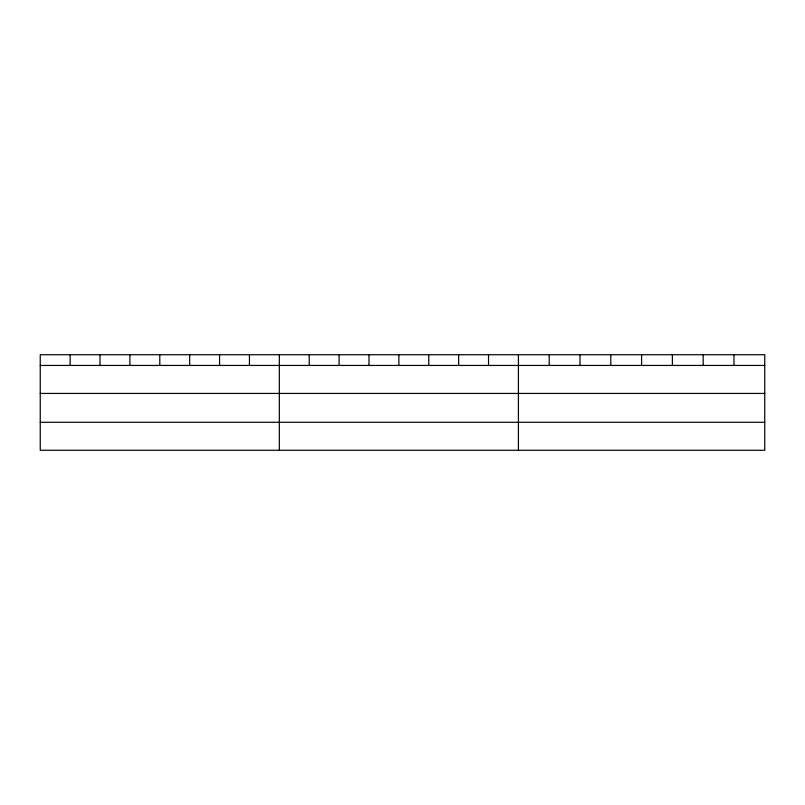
<?xml version="1.0" encoding="UTF-8"?>
<svg xmlns="http://www.w3.org/2000/svg" width="805" height="805" viewBox="0 0 805 805"><rect width="100%" height="100%" fill="white"/><g stroke="black" fill="none" stroke-linecap="round" stroke-linejoin="round"><path stroke-width="1.21" d="M764.75 393.434L764.75 354.723L40.25 354.723L40.25 450.277L764.75 450.277L764.75 393.434L40.25 393.434M40.25 365.44L764.75 365.44M40.25 422.283L764.75 422.283M733.959 354.723L733.959 365.44M703.168 354.723L703.168 365.44M672.376 354.723L672.376 365.44M641.585 354.723L641.585 365.44M610.794 354.723L610.794 365.44M580.003 354.723L580.003 365.44M549.211 354.723L549.211 365.44M518.42 354.723L518.42 450.277M488.534 354.723L488.534 365.44M458.649 354.723L458.649 365.44M428.763 354.723L428.763 365.44M398.877 354.723L398.877 365.44M368.992 354.723L368.992 365.44M339.106 354.723L339.106 365.44M309.221 354.723L309.221 365.44M279.335 354.723L279.335 450.277M249.449 354.723L249.449 365.44M219.564 354.723L219.564 365.44M189.678 354.723L189.678 365.44M159.793 354.723L159.793 365.44M129.907 354.723L129.907 365.44M100.021 354.723L100.021 365.44M70.136 354.723L70.136 365.44"/></g></svg>
